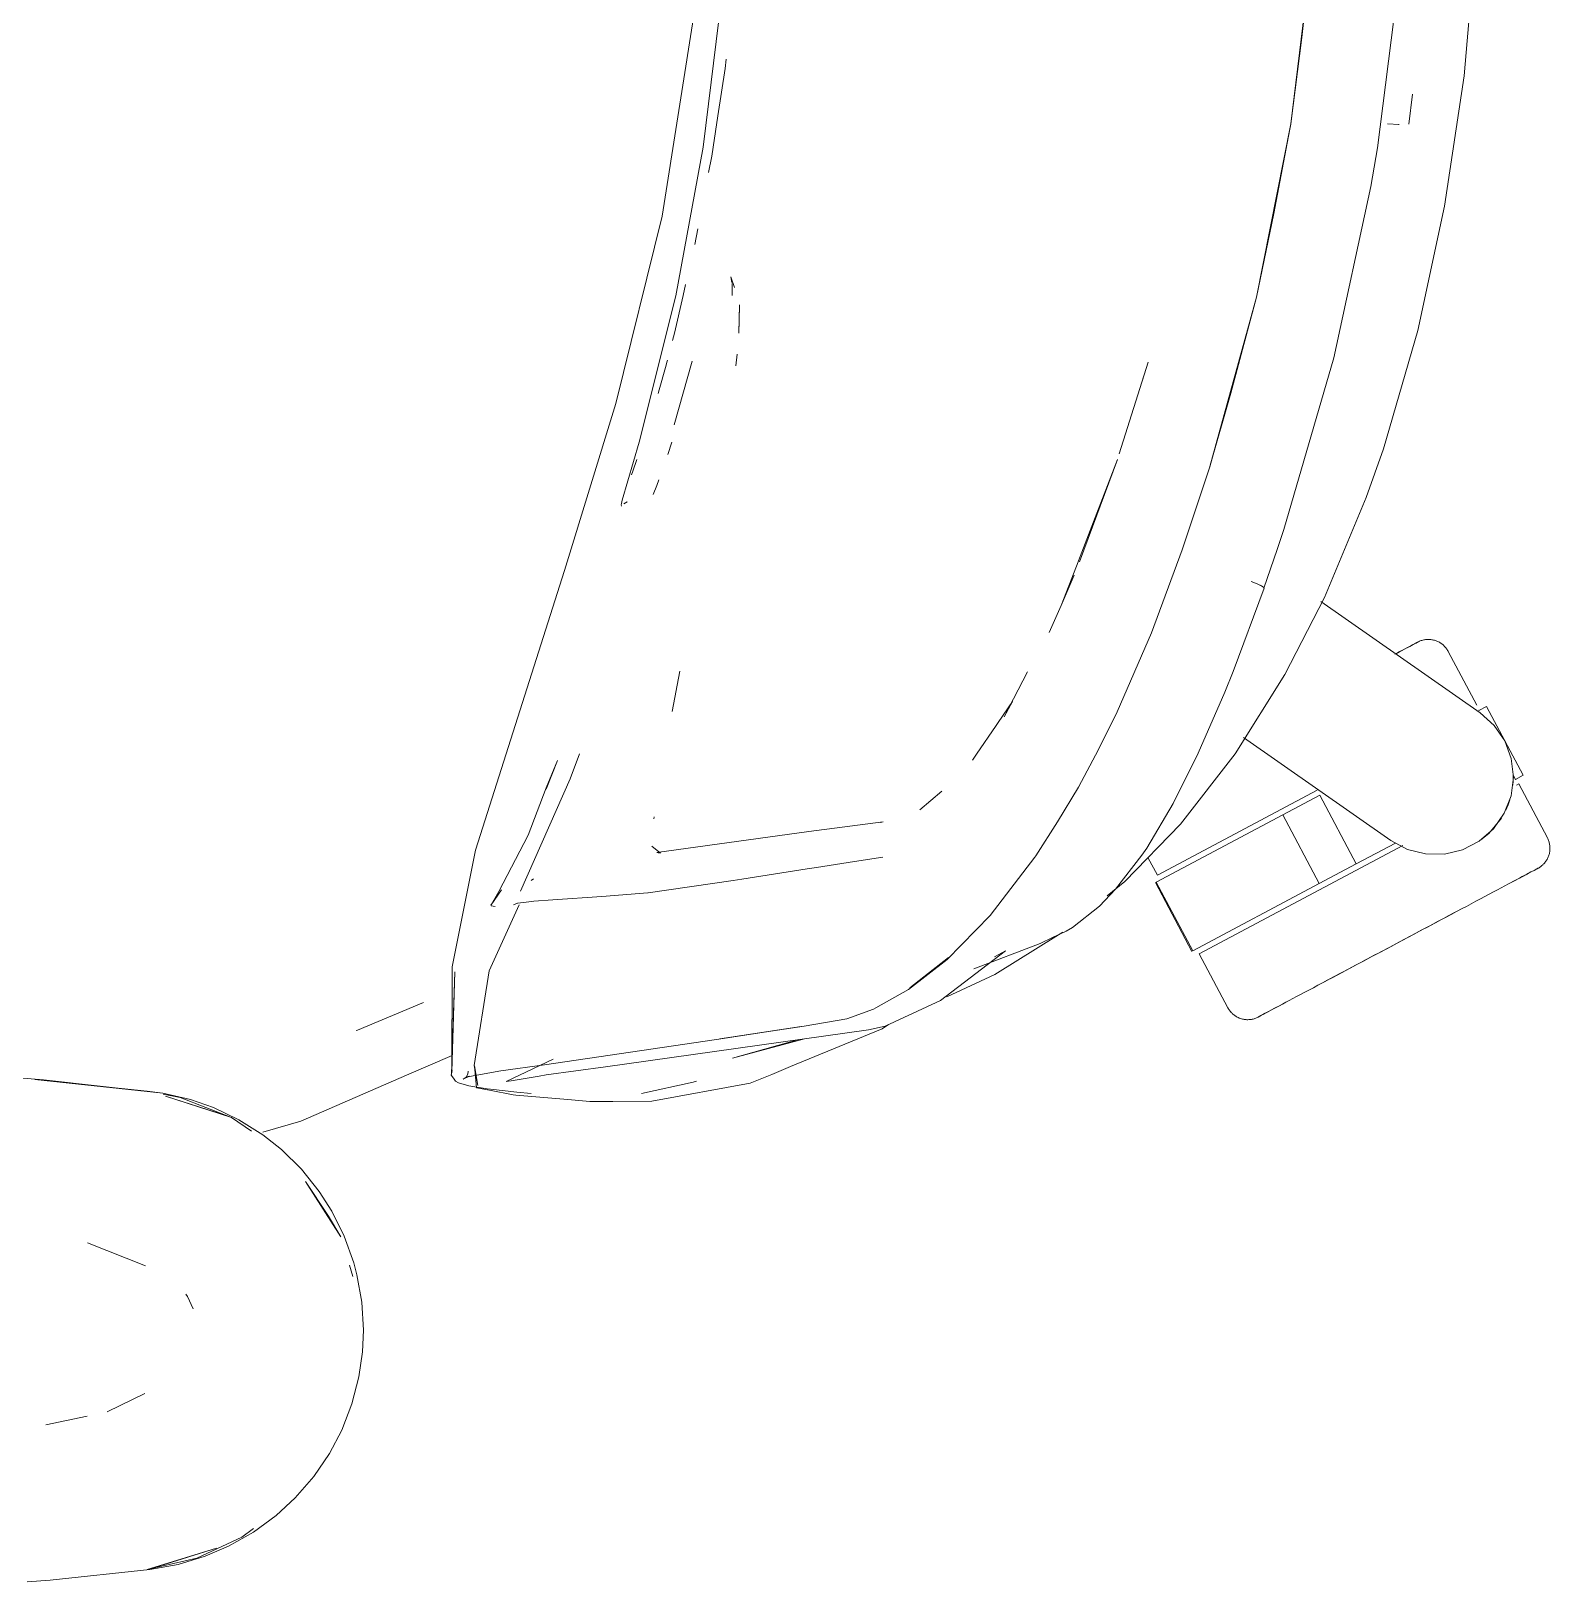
# Model space of a CAD drawing. Header units: millimetres. Extents: x 155927 to 326028, y -36033 to 97293.
# Drawn here: x 160476.9 to 160749.7, y 32866.5 to 33145.1 of the extents above; entities that cross this region are included whole.
import ezdxf

# ---------------------------------------------------------------- set-up
doc = ezdxf.new("R2010")
doc.units = ezdxf.units.MM
doc.header["$MEASUREMENT"] = 0
doc.layers.add('G-IMPT', color=8, linetype='CONTINUOUS', lineweight=9)
doc.layers.add('I-FURN', color=8, linetype='CONTINUOUS', lineweight=9)

msp = doc.modelspace()

# ---------------------------------------------------------------- linework, layer by layer
at = {"layer": 'G-IMPT'}
for p, q in [((160734.25, 33137.05), (160736.51, 33162.62)), ((160706.99, 33159.95), (160703.16, 33128.36)), ((160706.95, 33159.99), (160703.17, 33128.44)), ((160706.95, 33159.99), (160705.11, 33143.91)), ((160722.52, 33154.25), (160718.7, 33124.08)), ((160590.21, 33111.86), (160596.2, 33149.78)), ((160597.6, 33124.22), (160600.9, 33151.13)), ((160703.17, 33128.44), (160705.11, 33143.91)), ((160600.22, 33129.84), (160601.52, 33138.37)), ((160601.52, 33138.37), (160601.7, 33140.03)), ((160730.76, 33113.63), (160734.25, 33137.05)), ((160724.35, 33128.35), (160725, 33133.77)), ((160600.22, 33129.84), (160599.37, 33124.22)), ((160696.99, 33097.31), (160703.17, 33128.44)), ((160696.99, 33097.31), (160703.16, 33128.36)), ((160703.17, 33128.44), (160700.07, 33112.33)), ((160720.5, 33128.39), (160722.59, 33128.32)), ((160722.59, 33128.32), (160722.48, 33128.32)), ((160592.67, 33097.55), (160597.6, 33124.22)), ((160599.37, 33124.22), (160599.13, 33122.59)), ((160718.7, 33124.08), (160717.52, 33117.16)), ((160598.57, 33119.69), (160599.13, 33122.59)), ((160710.85, 33086.37), (160717.52, 33117.16)), ((160696.99, 33097.31), (160700.07, 33112.33)), ((160725.95, 33091.27), (160730.76, 33113.63)), ((160590.21, 33111.86), (160581.89, 33078.18)), ((160596.65, 33109.58), (160596.11, 33106.77)), ((160594.45, 33099.54), (160593.99, 33097.56)), ((160602.77, 33099.91), (160602.56, 33100.95)), ((160602.56, 33100.95), (160603.24, 33099)), ((160602.78, 33099.72), (160602.81, 33097.6)), ((160592.67, 33097.55), (160586.12, 33071.23)), ((160592.44, 33090.81), (160593.99, 33097.56)), ((160602.82, 33097.74), (160602.81, 33097.6)), ((160604.1, 33095.9), (160604.01, 33090.84)), ((160604.1, 33095.9), (160604.09, 33093.11)), ((160696.99, 33097.31), (160688.57, 33066.9)), ((160696.99, 33097.31), (160688.61, 33066.81)), ((160692.34, 33080.06), (160696.99, 33097.31)), ((160604.01, 33090.84), (160604.09, 33093.11)), ((160592.44, 33090.81), (160592.1, 33089.51)), ((160719.77, 33070.03), (160725.95, 33091.27)), ((160590.82, 33084.65), (160589.7, 33080.66)), ((160590.82, 33084.65), (160591.14, 33085.79)), ((160591.14, 33085.79), (160591.18, 33085.97)), ((160592.41, 33074.33), (160595.61, 33085.77)), ((160603.7, 33087.05), (160603.48, 33084.95)), ((160677.54, 33085.62), (160672.29, 33069.14)), ((160677.54, 33085.62), (160676.47, 33082.19)), ((160710.85, 33086.37), (160701.91, 33055.54)), ((160589.7, 33080.66), (160589.5, 33079.97)), ((160692.34, 33080.06), (160688.57, 33066.9)), ((160572.71, 33048.21), (160581.89, 33078.18)), ((160586.12, 33071.23), (160583.05, 33060.8)), ((160591.96, 33071.24), (160591.24, 33069.02)), ((160584.96, 33066.03), (160585.71, 33068.13)), ((160672.01, 33068.15), (160665.19, 33049.74)), ((160672.01, 33068.15), (160665.3, 33050.7)), ((160719.77, 33070.03), (160716.7, 33061.29)), ((160584.96, 33066.03), (160584.72, 33065.37)), ((160688.61, 33066.81), (160683.6, 33051.89)), ((160589.25, 33063.48), (160588.64, 33061.82)), ((160589.25, 33063.48), (160589.62, 33064.49)), ((160582.85, 33060.01), (160582.91, 33060.23)), ((160582.94, 33059.77), (160582.85, 33060.01)), ((160582.91, 33060.23), (160582.98, 33060.53)), ((160582.98, 33060.53), (160583.05, 33060.8)), ((160583.94, 33060.55), (160583.33, 33060.16)), ((160583.94, 33060.55), (160583.73, 33060.4)), ((160716.7, 33061.29), (160709.18, 33043.32)), ((160701.91, 33055.54), (160700.71, 33051.94)), ((160678.14, 33037.01), (160683.6, 33051.89)), ((160698.31, 33045), (160700.71, 33051.94)), ((160572.71, 33048.21), (160556.72, 32997.96)), ((160661.91, 33041.89), (160664.64, 33048.97)), ((160665.3, 33050.7), (160664.64, 33048.97)), ((160661.91, 33041.89), (160664.22, 33047.34)), ((160697.08, 33045.79), (160696.02, 33046.21)), ((160696.02, 33046.21), (160696.61, 33045.99)), ((160697.08, 33045.79), (160696.61, 33045.99)), ((160697.08, 33045.79), (160697.72, 33045.51)), ((160697.08, 33045.79), (160697.9, 33045.41)), ((160697.72, 33045.51), (160697.9, 33045.41)), ((160698.31, 33045.14), (160697.9, 33045.41)), ((160697.9, 33045.41), (160698.3, 33045.18)), ((160692.77, 33030.04), (160698.34, 33045)), ((160698.31, 33045.14), (160698.3, 33045.18)), ((160698.34, 33045), (160698.31, 33045.14)), ((160698.31, 33045.14), (160698.31, 33045)), ((160702.09, 33029.54), (160709.18, 33043.32)), ((160659.72, 33037.05), (160661.91, 33041.89)), ((160678.14, 33037.01), (160671.97, 33022.79)), ((160593.43, 33030.09), (160592.02, 33022.84)), ((160655.83, 33029.98), (160651.66, 33021.9)), ((160691.29, 33026.36), (160692.77, 33030.04)), ((160693.12, 33015.25), (160702.09, 33029.54)), ((160686.52, 33015.4), (160691.29, 33026.36)), ((160653.16, 33024.67), (160650.6, 33020.92)), ((160653.16, 33024.67), (160651.66, 33021.9)), ((160650.21, 33020.34), (160646.71, 33015.2)), ((160650.6, 33020.92), (160650.21, 33020.34)), ((160668.58, 33016.06), (160671.97, 33022.79)), ((160575.4, 33015.25), (160573.7, 33010.79)), ((160646.71, 33015.2), (160645.96, 33014.1)), ((160668.58, 33016.06), (160665.01, 33009.27)), ((160686.52, 33015.4), (160681.99, 33006.35)), ((160686.3, 33014.96), (160681.99, 33006.35)), ((160686.52, 33015.4), (160682.3, 33006.95)), ((160693.12, 33015.25), (160683.31, 33002.65)), ((160686.3, 33014.96), (160686.52, 33015.4)), ((160571.42, 33014.05), (160569.39, 33008.94)), ((160569.39, 33008.94), (160571.19, 33013.47)), ((160569.4, 33009.15), (160571.42, 33014.05)), ((160573.7, 33010.79), (160564.77, 32990.63)), ((160566.15, 33000.68), (160569.4, 33009.15)), ((160661.24, 33003.04), (160665.01, 33009.27)), ((160640.44, 33008.57), (160636.53, 33005.23)), ((160681.99, 33006.35), (160677.26, 32998.35)), ((160681.99, 33006.35), (160682.3, 33006.95)), ((160588.75, 33003.62), (160588.8, 33003.97)), ((160616.59, 33001.29), (160589.25, 32997.56)), ((160616.59, 33001.29), (160629.94, 33003.07)), ((160629.94, 33003.07), (160629.47, 33002.93)), ((160661.24, 33003.04), (160657.36, 32996.94)), ((160673.35, 32992.35), (160683.31, 33002.65)), ((160566.15, 33000.68), (160560.87, 32990.57)), ((160588.4, 32998.67), (160589.96, 32997.43)), ((160676.4, 32997.06), (160677.26, 32998.35)), ((160556.72, 32997.96), (160552.53, 32977.01)), ((160589.25, 32997.56), (160589.52, 32997.51)), ((160589.75, 32997.47), (160589.52, 32997.51)), ((160624.78, 32995.94), (160617.94, 32994.88)), ((160624.78, 32995.94), (160629.85, 32996.68)), ((160649.17, 32986.25), (160657.19, 32996.69)), ((160657.19, 32996.69), (160657.36, 32996.94)), ((160671.68, 32990.93), (160676.4, 32997.06)), ((160567.15, 32992.8), (160566.71, 32992.53)), ((160587.74, 32990.29), (160602.96, 32992.5)), ((160602.96, 32992.5), (160604.51, 32992.75)), ((160604.51, 32992.75), (160616.28, 32994.61)), ((160617.94, 32994.88), (160616.28, 32994.61)), ((160559.52, 32988.12), (160561.36, 32990.82)), ((160559.52, 32988.12), (160560.87, 32990.57)), ((160570.57, 32989.03), (160579.42, 32989.66)), ((160587.66, 32990.28), (160579.42, 32989.66)), ((160587.74, 32990.29), (160587.66, 32990.28)), ((160671.68, 32990.93), (160668.79, 32987.91)), ((160670.18, 32989.76), (160673.35, 32992.35)), ((160559.16, 32976.31), (160564.53, 32988.14)), ((160559.52, 32988.12), (160559.48, 32988.28)), ((160559.54, 32987.99), (160559.52, 32988.12)), ((160560.23, 32987.84), (160559.54, 32987.99)), ((160563.5, 32988.15), (160564.27, 32988.43)), ((160564.33, 32988.45), (160564.27, 32988.43)), ((160566.79, 32988.73), (160564.33, 32988.45)), ((160566.79, 32988.73), (160567.16, 32988.78)), ((160570.57, 32989.03), (160567.16, 32988.78)), ((160663.92, 32984.05), (160668.79, 32987.91)), ((160641.43, 32978.35), (160649.17, 32986.25)), ((160661.43, 32982.74), (160649.98, 32975.62)), ((160660.35, 32982.26), (160658.12, 32981.19)), ((160662.79, 32983.43), (160660.35, 32982.26)), ((160661.43, 32982.74), (160662.2, 32983.24)), ((160662.79, 32983.43), (160663.92, 32984.05)), ((160634.69, 32973.26), (160641.64, 32978.66)), ((160641.64, 32978.66), (160638.07, 32975.85)), ((160651.87, 32979.91), (160640.22, 32970.99)), ((160646.22, 32976.68), (160658.12, 32981.19)), ((160651.87, 32979.91), (160649.92, 32978.79)), ((160552.97, 32976.12), (160552.38, 32957.68)), ((160552.53, 32977.01), (160552.48, 32958.14)), ((160552.97, 32976.12), (160552.48, 32958.14)), ((160559.16, 32976.31), (160556.44, 32959.26)), ((160641.43, 32978.35), (160634.47, 32972.93)), ((160634.69, 32973.26), (160638.07, 32975.85)), ((160634.47, 32972.93), (160628.63, 32969.64)), ((160649.98, 32975.62), (160641.35, 32971.64)), ((160547.38, 32970.58), (160535.53, 32965.65)), ((160640.22, 32970.99), (160633.65, 32967.93)), ((160623.42, 32967.68), (160615.75, 32966.38)), ((160628.21, 32969.43), (160623.42, 32967.68)), ((160628.21, 32969.43), (160628.63, 32969.64)), ((160633.65, 32967.93), (160630.28, 32966.36)), ((160535.26, 32965.55), (160535.53, 32965.65)), ((160580.07, 32959.04), (160627.29, 32965.71)), ((160599.98, 32963.98), (160615.17, 32966.31)), ((160600.59, 32964.08), (160615.75, 32966.38)), ((160600.59, 32964.08), (160615.17, 32966.31)), ((160629.72, 32965.87), (160613.27, 32959.08)), ((160627.29, 32965.71), (160630.28, 32966.36)), ((160630.89, 32966.65), (160629.72, 32965.87)), ((160599.98, 32963.98), (160569.11, 32959.43)), ((160602.87, 32960.59), (160615.82, 32964.09)), ((160602.87, 32960.59), (160614.76, 32963.94)), ((160544.32, 32957.55), (160552.49, 32961.11)), ((160557.13, 32955.68), (160556.44, 32959.26)), ((160557.13, 32955.68), (160556.5, 32959.22)), ((160556.5, 32959.22), (160556.89, 32955.27)), ((160569.11, 32959.43), (160561.26, 32958.32)), ((160570.66, 32960.41), (160562.23, 32956.41)), ((160580.07, 32959.04), (160569.41, 32957.6)), ((160613.27, 32959.08), (160609.91, 32957.69)), ((160479.09, 32956.7), (160467.69, 32957.68)), ((160500.53, 32954.35), (160477.57, 32956.8)), ((160477.57, 32956.8), (160497.71, 32954.68)), ((160500.53, 32954.35), (160479.09, 32956.7)), ((160536.49, 32954.13), (160544.32, 32957.55)), ((160552.35, 32957.56), (160552.54, 32958.42)), ((160552.35, 32957.56), (160552.75, 32956.99)), ((160552.38, 32957.68), (160552.48, 32958.14)), ((160552.48, 32958.14), (160552.52, 32958.31)), ((160552.54, 32958.42), (160552.52, 32958.31)), ((160553.12, 32956.49), (160552.75, 32956.99)), ((160553.12, 32956.49), (160553.66, 32956.17)), ((160555.61, 32957.38), (160554.51, 32956.82)), ((160555.01, 32957.21), (160554.51, 32956.82)), ((160554.99, 32957.21), (160561.26, 32958.32)), ((160555.61, 32957.38), (160554.99, 32957.21)), ((160555.33, 32957.75), (160555.01, 32957.21)), ((160555.33, 32957.75), (160555.41, 32958.25)), ((160562.23, 32956.41), (160563.09, 32956.55)), ((160563.09, 32956.55), (160568.11, 32957.38)), ((160568.11, 32957.38), (160569.41, 32957.6)), ((160586.49, 32954.27), (160595.79, 32956.31)), ((160595.79, 32956.31), (160596.37, 32956.46)), ((160606.05, 32956.09), (160609.91, 32957.69)), ((160500.53, 32954.35), (160497.71, 32954.68)), ((160500.53, 32954.35), (160505.49, 32953.19)), ((160500.6, 32954.13), (160503.66, 32953.55)), ((160512.88, 32949.95), (160501.03, 32953.76)), ((160510.17, 32950.85), (160501.03, 32953.76)), ((160503.66, 32953.55), (160512.88, 32949.95)), ((160525.36, 32949.27), (160536.49, 32954.13)), ((160555.52, 32955.62), (160553.66, 32956.17)), ((160558.8, 32955.09), (160555.52, 32955.62)), ((160559.21, 32954.83), (160556.89, 32955.27)), ((160558.8, 32955.09), (160559.42, 32955.01)), ((160559.21, 32954.83), (160563.46, 32954.01)), ((160564.1, 32954.49), (160559.42, 32955.01)), ((160563.93, 32953.97), (160563.46, 32954.01)), ((160573.26, 32953.17), (160563.93, 32953.97)), ((160564.1, 32954.49), (160566.69, 32954.28)), ((160588.35, 32952.86), (160606.05, 32956.09)), ((160509.62, 32951.74), (160505.49, 32953.19)), ((160514.2, 32949.55), (160509.62, 32951.74)), ((160512.88, 32949.95), (160510.17, 32950.85)), ((160573.26, 32953.17), (160577.21, 32952.83)), ((160577.21, 32952.83), (160581.38, 32952.83)), ((160588.35, 32952.86), (160581.38, 32952.83)), ((160512.88, 32949.95), (160516.46, 32947.52)), ((160514.2, 32949.55), (160518.53, 32946.82)), ((160525.36, 32949.27), (160518.53, 32947.3)), ((160521.84, 32944.2), (160518.53, 32946.82)), ((160525.44, 32940.65), (160521.84, 32944.2)), ((160525.44, 32940.65), (160528.63, 32936.68)), ((160532.49, 32928.52), (160526.17, 32938.47)), ((160530.33, 32932.2), (160526.17, 32938.47)), ((160530.9, 32933.13), (160528.63, 32936.68)), ((160532.49, 32928.52), (160530.33, 32932.2)), ((160533.14, 32928.62), (160530.9, 32933.13)), ((160533.14, 32928.62), (160534.85, 32923.85)), ((160487.01, 32927.45), (160497.43, 32923.3)), ((160534.05, 32923.41), (160534.67, 32921.38)), ((160535.41, 32921.72), (160534.85, 32923.85)), ((160536.29, 32916.77), (160535.41, 32921.72)), ((160504.96, 32917.78), (160504.66, 32918.23)), ((160505.97, 32915.56), (160504.96, 32917.78)), ((160536.59, 32911.73), (160536.29, 32916.77)), ((160536.59, 32911.73), (160536.42, 32907.88)), ((160535.77, 32903.37), (160536.42, 32907.88)), ((160535.77, 32903.37), (160534.51, 32898.5)), ((160497.34, 32900.35), (160490.56, 32897.08)), ((160532.67, 32893.79), (160534.51, 32898.5)), ((160479.51, 32894.75), (160486.94, 32896.32)), ((160530.48, 32889.63), (160532.67, 32893.79)), ((160530.48, 32889.63), (160527.65, 32885.46)), ((160527.65, 32885.46), (160524.33, 32881.63)), ((160520.89, 32878.46), (160524.33, 32881.63)), ((160520.89, 32878.46), (160516.81, 32875.46)), ((160512.37, 32872.95), (160516.81, 32875.46)), ((160516.85, 32876.15), (160514.74, 32874.56)), ((160506.68, 32870.82), (160514.74, 32874.56)), ((160512.37, 32872.95), (160508.13, 32871.14)), ((160497.71, 32868.78), (160510.17, 32872.61)), ((160506.68, 32870.82), (160498.28, 32868.91)), ((160510.17, 32872.61), (160501.03, 32869.7)), ((160508.13, 32871.14), (160503.27, 32869.67)), ((160480.3, 32866.87), (160498.22, 32868.78)), ((160497.71, 32868.78), (160501.03, 32869.7)), ((160498.22, 32868.78), (160503.27, 32869.67)), ((160476.17, 32866.53), (160480.3, 32866.87))]:
    msp.add_line(p, q, dxfattribs=at)
at = {"layer": 'I-FURN'}
for p, q in [((160708.56, 33042.64), (160737.15, 33022.63)), ((160723.97, 33034.28), (160723.56, 33034.07)), ((160723.76, 33034.17), (160724.15, 33034.38)), ((160724.34, 33034.48), (160723.97, 33034.28)), ((160724.15, 33034.38), (160724.5, 33034.57)), ((160724.68, 33034.66), (160724.34, 33034.48)), ((160724.5, 33034.57), (160724.82, 33034.74)), ((160724.98, 33034.82), (160724.68, 33034.66)), ((160724.82, 33034.74), (160725.1, 33034.88)), ((160725.24, 33034.96), (160724.98, 33034.82)), ((160725.1, 33034.88), (160725.34, 33035.01)), ((160725.46, 33035.07), (160725.24, 33034.96)), ((160725.34, 33035.01), (160725.54, 33035.12)), ((160725.64, 33035.17), (160725.46, 33035.07)), ((160725.54, 33035.12), (160725.7, 33035.21)), ((160725.78, 33035.24), (160725.64, 33035.17)), ((160725.7, 33035.21), (160725.83, 33035.27)), ((160725.88, 33035.3), (160725.78, 33035.24)), ((160725.83, 33035.27), (160725.91, 33035.31)), ((160725.94, 33035.33), (160725.88, 33035.3)), ((160725.91, 33035.31), (160725.95, 33035.34)), ((160725.96, 33035.34), (160725.94, 33035.33)), ((160725.95, 33035.34), (160725.96, 33035.34)), ((160725.96, 33035.34), (160726.1, 33035.41)), ((160726.1, 33035.41), (160726.25, 33035.48)), ((160726.25, 33035.48), (160726.4, 33035.54)), ((160726.4, 33035.54), (160726.55, 33035.6)), ((160726.55, 33035.6), (160726.7, 33035.64)), ((160726.7, 33035.64), (160726.86, 33035.69)), ((160726.86, 33035.69), (160727.01, 33035.72)), ((160727.01, 33035.72), (160727.17, 33035.75)), ((160727.17, 33035.75), (160727.33, 33035.78)), ((160727.33, 33035.78), (160727.49, 33035.8)), ((160727.49, 33035.8), (160727.65, 33035.81)), ((160727.65, 33035.81), (160727.81, 33035.81)), ((160727.81, 33035.81), (160727.97, 33035.81)), ((160727.97, 33035.81), (160728.14, 33035.8)), ((160728.14, 33035.8), (160728.3, 33035.79)), ((160728.3, 33035.79), (160728.46, 33035.76)), ((160728.46, 33035.76), (160728.61, 33035.74)), ((160728.61, 33035.74), (160728.77, 33035.7)), ((160728.77, 33035.7), (160728.93, 33035.66)), ((160728.93, 33035.66), (160729.08, 33035.62)), ((160729.08, 33035.62), (160729.24, 33035.56)), ((160729.24, 33035.56), (160729.39, 33035.51)), ((160729.39, 33035.51), (160729.53, 33035.44)), ((160729.53, 33035.44), (160729.68, 33035.37)), ((160729.68, 33035.37), (160729.82, 33035.3)), ((160729.82, 33035.3), (160729.96, 33035.21)), ((160729.96, 33035.21), (160730.09, 33035.13)), ((160730.09, 33035.13), (160730.23, 33035.03)), ((160730.23, 33035.03), (160730.36, 33034.94)), ((160730.36, 33034.94), (160730.48, 33034.83)), ((160730.48, 33034.83), (160730.6, 33034.73)), ((160730.6, 33034.73), (160730.71, 33034.61)), ((160730.71, 33034.61), (160730.83, 33034.5)), ((160730.83, 33034.5), (160730.93, 33034.38)), ((160730.93, 33034.38), (160731.03, 33034.25)), ((160731.03, 33034.25), (160731.13, 33034.12)), ((160721.82, 33033.14), (160722.36, 33033.43)), ((160722.63, 33033.57), (160722.12, 33033.3)), ((160722.36, 33033.43), (160722.86, 33033.69)), ((160723.12, 33033.83), (160722.63, 33033.57)), ((160722.86, 33033.69), (160723.33, 33033.94)), ((160723.56, 33034.07), (160723.12, 33033.83)), ((160723.33, 33033.94), (160723.76, 33034.17)), ((160731.13, 33034.12), (160731.22, 33033.99)), ((160731.22, 33033.99), (160731.31, 33033.85)), ((160731.31, 33033.85), (160731.39, 33033.71)), ((160731.39, 33033.71), (160731.41, 33033.67)), ((160736.56, 33023.99), (160731.41, 33033.67)), ((160736.91, 33023.04), (160738.31, 33023.78)), ((160737, 33023.09), (160736.91, 33023.04)), ((160744.88, 33011.42), (160738.31, 33023.78)), ((160737.15, 33022.63), (160739.66, 33020.37)), ((160739.66, 33020.37), (160741.56, 33017.58)), ((160721.1, 32999.7), (160694.67, 33018.21)), ((160741.56, 33017.58), (160742.73, 33014.42)), ((160742.73, 33014.42), (160743.11, 33011.07)), ((160743.11, 33011.07), (160742.69, 33007.72)), ((160743.08, 33011.44), (160743.48, 33010.68)), ((160744.88, 33011.42), (160743.48, 33010.68)), ((160743.48, 33010.68), (160743.57, 33010.73)), ((160743.69, 33009.66), (160744.07, 33009.86)), ((160749.22, 33000.17), (160744.07, 33009.86)), ((160679.17, 32993.47), (160707.86, 33008.73)), ((160701.69, 33004.32), (160708.33, 33007.85)), ((160714.9, 32995.48), (160708.33, 33007.85)), ((160742.69, 33007.72), (160741.47, 33004.58)), ((160678.98, 32992.24), (160701.69, 33004.32)), ((160708.26, 32991.95), (160701.69, 33004.32)), ((160738.7, 33000.95), (160740.99, 33003.74)), ((160741.47, 33004.58), (160739.53, 33001.81)), ((160739.53, 33001.81), (160736.99, 32999.59)), ((160737.28, 32999.8), (160738.7, 33000.95)), ((160686.68, 32979.34), (160723.28, 32998.81)), ((160721.96, 32999.24), (160714.9, 32995.48)), ((160724.07, 32998.11), (160721.1, 32999.7)), ((160727.34, 32997.28), (160724.07, 32998.11)), ((160734, 32998.05), (160730.72, 32997.26)), ((160736.99, 32999.59), (160734, 32998.05)), ((160749.22, 33000.17), (160749.29, 33000.03)), ((160749.29, 33000.03), (160749.36, 32999.88)), ((160749.36, 32999.88), (160749.42, 32999.73)), ((160749.42, 32999.73), (160749.47, 32999.58)), ((160749.47, 32999.58), (160749.52, 32999.43)), ((160749.52, 32999.43), (160749.57, 32999.27)), ((160749.57, 32999.27), (160749.6, 32999.12)), ((160749.6, 32999.12), (160749.63, 32998.96)), ((160749.63, 32998.96), (160749.66, 32998.8)), ((160749.66, 32998.8), (160749.67, 32998.64)), ((160749.68, 32997.99), (160749.66, 32997.83)), ((160749.67, 32998.64), (160749.69, 32998.48)), ((160749.69, 32998.16), (160749.68, 32997.99)), ((160749.69, 32998.48), (160749.69, 32998.32)), ((160749.69, 32998.32), (160749.69, 32998.16)), ((160677.49, 32996.63), (160679.17, 32993.47)), ((160714.9, 32995.48), (160708.26, 32991.95)), ((160730.72, 32997.26), (160727.34, 32997.28)), ((160748.25, 32995.2), (160748.13, 32995.1)), ((160748.38, 32995.3), (160748.25, 32995.2)), ((160748.49, 32995.42), (160748.38, 32995.3)), ((160748.6, 32995.53), (160748.49, 32995.42)), ((160748.71, 32995.65), (160748.6, 32995.53)), ((160748.82, 32995.78), (160748.71, 32995.65)), ((160748.91, 32995.9), (160748.82, 32995.78)), ((160749.01, 32996.04), (160748.91, 32995.9)), ((160749.09, 32996.17), (160749.01, 32996.04)), ((160749.17, 32996.31), (160749.09, 32996.17)), ((160749.25, 32996.45), (160749.17, 32996.31)), ((160749.32, 32996.6), (160749.25, 32996.45)), ((160749.39, 32996.74), (160749.32, 32996.6)), ((160749.44, 32996.9), (160749.39, 32996.74)), ((160749.5, 32997.05), (160749.44, 32996.9)), ((160749.54, 32997.2), (160749.5, 32997.05)), ((160749.58, 32997.36), (160749.54, 32997.2)), ((160749.62, 32997.52), (160749.58, 32997.36)), ((160749.64, 32997.67), (160749.62, 32997.52)), ((160749.66, 32997.83), (160749.64, 32997.67)), ((160742.85, 32992.22), (160743.42, 32992.53)), ((160743.71, 32992.68), (160743.16, 32992.39)), ((160743.42, 32992.53), (160743.95, 32992.81)), ((160744.23, 32992.96), (160743.71, 32992.68)), ((160743.95, 32992.81), (160744.46, 32993.08)), ((160744.71, 32993.21), (160744.23, 32992.96)), ((160744.46, 32993.08), (160744.92, 32993.32)), ((160745.16, 32993.45), (160744.71, 32993.21)), ((160744.92, 32993.32), (160745.35, 32993.55)), ((160745.57, 32993.67), (160745.16, 32993.45)), ((160745.35, 32993.55), (160745.74, 32993.76)), ((160745.94, 32993.87), (160745.57, 32993.67)), ((160745.74, 32993.76), (160746.1, 32993.95)), ((160746.28, 32994.05), (160745.94, 32993.87)), ((160746.1, 32993.95), (160746.42, 32994.12)), ((160746.57, 32994.2), (160746.28, 32994.05)), ((160746.42, 32994.12), (160746.7, 32994.27)), ((160746.83, 32994.34), (160746.57, 32994.2)), ((160746.7, 32994.27), (160746.94, 32994.4)), ((160747.05, 32994.46), (160746.83, 32994.34)), ((160746.94, 32994.4), (160747.14, 32994.5)), ((160747.23, 32994.55), (160747.05, 32994.46)), ((160747.14, 32994.5), (160747.3, 32994.59)), ((160747.37, 32994.63), (160747.23, 32994.55)), ((160747.3, 32994.59), (160747.42, 32994.65)), ((160747.47, 32994.68), (160747.37, 32994.63)), ((160747.42, 32994.65), (160747.5, 32994.7)), ((160747.53, 32994.71), (160747.47, 32994.68)), ((160747.5, 32994.7), (160747.55, 32994.72)), ((160747.55, 32994.72), (160747.53, 32994.71)), ((160747.59, 32994.74), (160747.55, 32994.72)), ((160747.55, 32994.72), (160747.55, 32994.72)), ((160747.73, 32994.82), (160747.59, 32994.74)), ((160747.87, 32994.91), (160747.73, 32994.82)), ((160748, 32995), (160747.87, 32994.91)), ((160748.13, 32995.1), (160748, 32995)), ((160678.81, 32992.15), (160685.38, 32979.79)), ((160685.55, 32979.88), (160678.98, 32992.24)), ((160708.26, 32991.95), (160685.55, 32979.88)), ((160737.21, 32989.22), (160738.01, 32989.65)), ((160738.01, 32989.65), (160738.78, 32990.06)), ((160738.78, 32990.06), (160739.53, 32990.46)), ((160739.53, 32990.46), (160740.26, 32990.84)), ((160740.26, 32990.84), (160740.95, 32991.21)), ((160740.95, 32991.21), (160741.61, 32991.57)), ((160741.61, 32991.57), (160742.25, 32991.9)), ((160742.25, 32991.9), (160742.85, 32992.22)), ((160743.16, 32992.39), (160742.58, 32992.08)), ((160731.95, 32986.43), (160732.88, 32986.92)), ((160733.37, 32987.18), (160732.45, 32986.7)), ((160732.88, 32986.92), (160733.78, 32987.4)), ((160733.78, 32987.4), (160734.67, 32987.87)), ((160734.67, 32987.87), (160735.54, 32988.33)), ((160735.54, 32988.33), (160736.38, 32988.79)), ((160736.38, 32988.79), (160737.21, 32989.22)), ((160727.67, 32984.15), (160726.69, 32983.63)), ((160727.14, 32983.87), (160728.13, 32984.39)), ((160728.65, 32984.67), (160727.67, 32984.15)), ((160728.13, 32984.39), (160729.1, 32984.91)), ((160729.62, 32985.19), (160728.65, 32984.67)), ((160729.1, 32984.91), (160730.06, 32985.43)), ((160730.58, 32985.7), (160729.62, 32985.19)), ((160730.06, 32985.43), (160731.02, 32985.93)), ((160731.52, 32986.2), (160730.58, 32985.7)), ((160731.02, 32985.93), (160731.95, 32986.43)), ((160732.45, 32986.7), (160731.52, 32986.2)), ((160722.69, 32981.5), (160721.68, 32980.97)), ((160722.14, 32981.21), (160723.15, 32981.75)), ((160723.69, 32982.04), (160722.69, 32981.5)), ((160723.15, 32981.75), (160724.15, 32982.28)), ((160724.69, 32982.57), (160723.69, 32982.04)), ((160724.15, 32982.28), (160725.15, 32982.81)), ((160725.69, 32983.1), (160724.69, 32982.57)), ((160725.15, 32982.81), (160726.15, 32983.34)), ((160726.69, 32983.63), (160725.69, 32983.1)), ((160726.15, 32983.34), (160727.14, 32983.87)), ((160686.68, 32979.34), (160691.83, 32969.66)), ((160716.18, 32978.04), (160717.15, 32978.56)), ((160717.69, 32978.84), (160716.7, 32978.32)), ((160717.15, 32978.56), (160718.14, 32979.09)), ((160718.68, 32979.37), (160717.69, 32978.84)), ((160718.14, 32979.09), (160719.14, 32979.61)), ((160719.67, 32979.9), (160718.68, 32979.37)), ((160719.14, 32979.61), (160720.14, 32980.15)), ((160720.68, 32980.43), (160719.67, 32979.9)), ((160720.14, 32980.15), (160721.14, 32980.68)), ((160721.68, 32980.97), (160720.68, 32980.43)), ((160721.14, 32980.68), (160722.14, 32981.21)), ((160711.95, 32975.8), (160711.05, 32975.31)), ((160711.46, 32975.53), (160712.38, 32976.02)), ((160712.88, 32976.29), (160711.95, 32975.8)), ((160712.38, 32976.02), (160713.31, 32976.51)), ((160713.81, 32976.78), (160712.88, 32976.29)), ((160713.31, 32976.51), (160714.25, 32977.02)), ((160714.77, 32977.29), (160713.81, 32976.78)), ((160714.25, 32977.02), (160715.21, 32977.53)), ((160715.73, 32977.8), (160714.77, 32977.29)), ((160715.21, 32977.53), (160716.18, 32978.04)), ((160716.7, 32978.32), (160715.73, 32977.8)), ((160706.4, 32972.84), (160707.19, 32973.26)), ((160707.19, 32973.26), (160708, 32973.69)), ((160708, 32973.69), (160708.83, 32974.14)), ((160709.29, 32974.38), (160708.45, 32973.93)), ((160708.83, 32974.14), (160709.69, 32974.59)), ((160710.16, 32974.84), (160709.29, 32974.38)), ((160709.69, 32974.59), (160710.57, 32975.06)), ((160711.05, 32975.31), (160710.16, 32974.84)), ((160710.57, 32975.06), (160711.46, 32975.53)), ((160701.41, 32970.19), (160700.87, 32969.9)), ((160701.12, 32970.03), (160701.67, 32970.33)), ((160701.98, 32970.49), (160701.41, 32970.19)), ((160701.67, 32970.33), (160702.25, 32970.64)), ((160702.25, 32970.64), (160702.87, 32970.97)), ((160702.87, 32970.97), (160703.52, 32971.31)), ((160703.52, 32971.31), (160704.19, 32971.67)), ((160704.19, 32971.67), (160704.9, 32972.05)), ((160704.9, 32972.05), (160705.64, 32972.44)), ((160705.64, 32972.44), (160706.4, 32972.84)), ((160691.85, 32969.62), (160691.83, 32969.66)), ((160691.93, 32969.48), (160691.85, 32969.62)), ((160692.01, 32969.34), (160691.93, 32969.48)), ((160692.1, 32969.21), (160692.01, 32969.34)), ((160692.2, 32969.08), (160692.1, 32969.21)), ((160692.3, 32968.96), (160692.2, 32969.08)), ((160692.41, 32968.83), (160692.3, 32968.96)), ((160692.52, 32968.72), (160692.41, 32968.83)), ((160692.63, 32968.61), (160692.52, 32968.72)), ((160692.75, 32968.5), (160692.63, 32968.61)), ((160692.88, 32968.39), (160692.75, 32968.5)), ((160693.01, 32968.3), (160692.88, 32968.39)), ((160693.14, 32968.2), (160693.01, 32968.3)), ((160693.27, 32968.12), (160693.14, 32968.2)), ((160693.41, 32968.04), (160693.27, 32968.12)), ((160693.56, 32967.96), (160693.41, 32968.04)), ((160693.7, 32967.89), (160693.56, 32967.96)), ((160693.85, 32967.82), (160693.7, 32967.89)), ((160694, 32967.77), (160693.85, 32967.82)), ((160694.15, 32967.71), (160694, 32967.77)), ((160694.31, 32967.67), (160694.15, 32967.71)), ((160694.46, 32967.63), (160694.31, 32967.67)), ((160694.62, 32967.59), (160694.46, 32967.63)), ((160694.78, 32967.57), (160694.62, 32967.59)), ((160694.94, 32967.55), (160694.78, 32967.57)), ((160695.1, 32967.53), (160694.94, 32967.55)), ((160695.26, 32967.52), (160695.1, 32967.53)), ((160695.42, 32967.52), (160695.26, 32967.52)), ((160695.58, 32967.53), (160695.42, 32967.52)), ((160695.74, 32967.54), (160695.58, 32967.53)), ((160695.9, 32967.55), (160695.74, 32967.54)), ((160696.06, 32967.58), (160695.9, 32967.55)), ((160696.22, 32967.61), (160696.06, 32967.58)), ((160696.38, 32967.64), (160696.22, 32967.61)), ((160696.53, 32967.69), (160696.38, 32967.64)), ((160696.69, 32967.74), (160696.53, 32967.69)), ((160696.84, 32967.79), (160696.69, 32967.74)), ((160696.99, 32967.85), (160696.84, 32967.79)), ((160697.13, 32967.92), (160696.99, 32967.85)), ((160697.28, 32967.99), (160697.13, 32967.92)), ((160697.32, 32968.02), (160697.28, 32968)), ((160697.28, 32968), (160697.28, 32967.99)), ((160697.28, 32967.99), (160697.3, 32968)), ((160697.3, 32968), (160697.36, 32968.03)), ((160697.41, 32968.06), (160697.32, 32968.02)), ((160697.36, 32968.03), (160697.46, 32968.09)), ((160697.53, 32968.13), (160697.41, 32968.06)), ((160697.46, 32968.09), (160697.6, 32968.16)), ((160697.69, 32968.21), (160697.53, 32968.13)), ((160697.6, 32968.16), (160697.78, 32968.26)), ((160697.89, 32968.32), (160697.69, 32968.21)), ((160697.78, 32968.26), (160698, 32968.38)), ((160698.13, 32968.45), (160697.89, 32968.32)), ((160698, 32968.38), (160698.26, 32968.51)), ((160698.41, 32968.6), (160698.13, 32968.45)), ((160698.26, 32968.51), (160698.55, 32968.67)), ((160698.73, 32968.76), (160698.41, 32968.6)), ((160698.55, 32968.67), (160698.89, 32968.85)), ((160699.09, 32968.95), (160698.73, 32968.76)), ((160698.89, 32968.85), (160699.26, 32969.05)), ((160699.48, 32969.16), (160699.09, 32968.95)), ((160699.26, 32969.05), (160699.67, 32969.27)), ((160699.91, 32969.39), (160699.48, 32969.16)), ((160699.67, 32969.27), (160700.12, 32969.5)), ((160700.37, 32969.64), (160699.91, 32969.39)), ((160700.12, 32969.5), (160700.6, 32969.76)), ((160700.87, 32969.9), (160700.37, 32969.64)), ((160700.6, 32969.76), (160701.12, 32970.03))]:
    msp.add_line(p, q, dxfattribs=at)
msp.add_open_spline([(160743.08, 33011.44), (160743.09, 33011.21), (160743.09, 33010.67), (160743.05, 33010), (160743.01, 33009.63)], degree=3, dxfattribs=at)
msp.add_open_spline([(160742.49, 33007.02), (160742.34, 33006.55), (160742.12, 33005.92), (160741.82, 33005.29), (160741.75, 33005.13)], degree=3, knots=[-0.6, -0.6, -0.6, -0.6, -0.5, -0.4680239, -0.4680239, -0.4680239, -0.4680239], dxfattribs=at)

doc.saveas('drawing.dxf')
